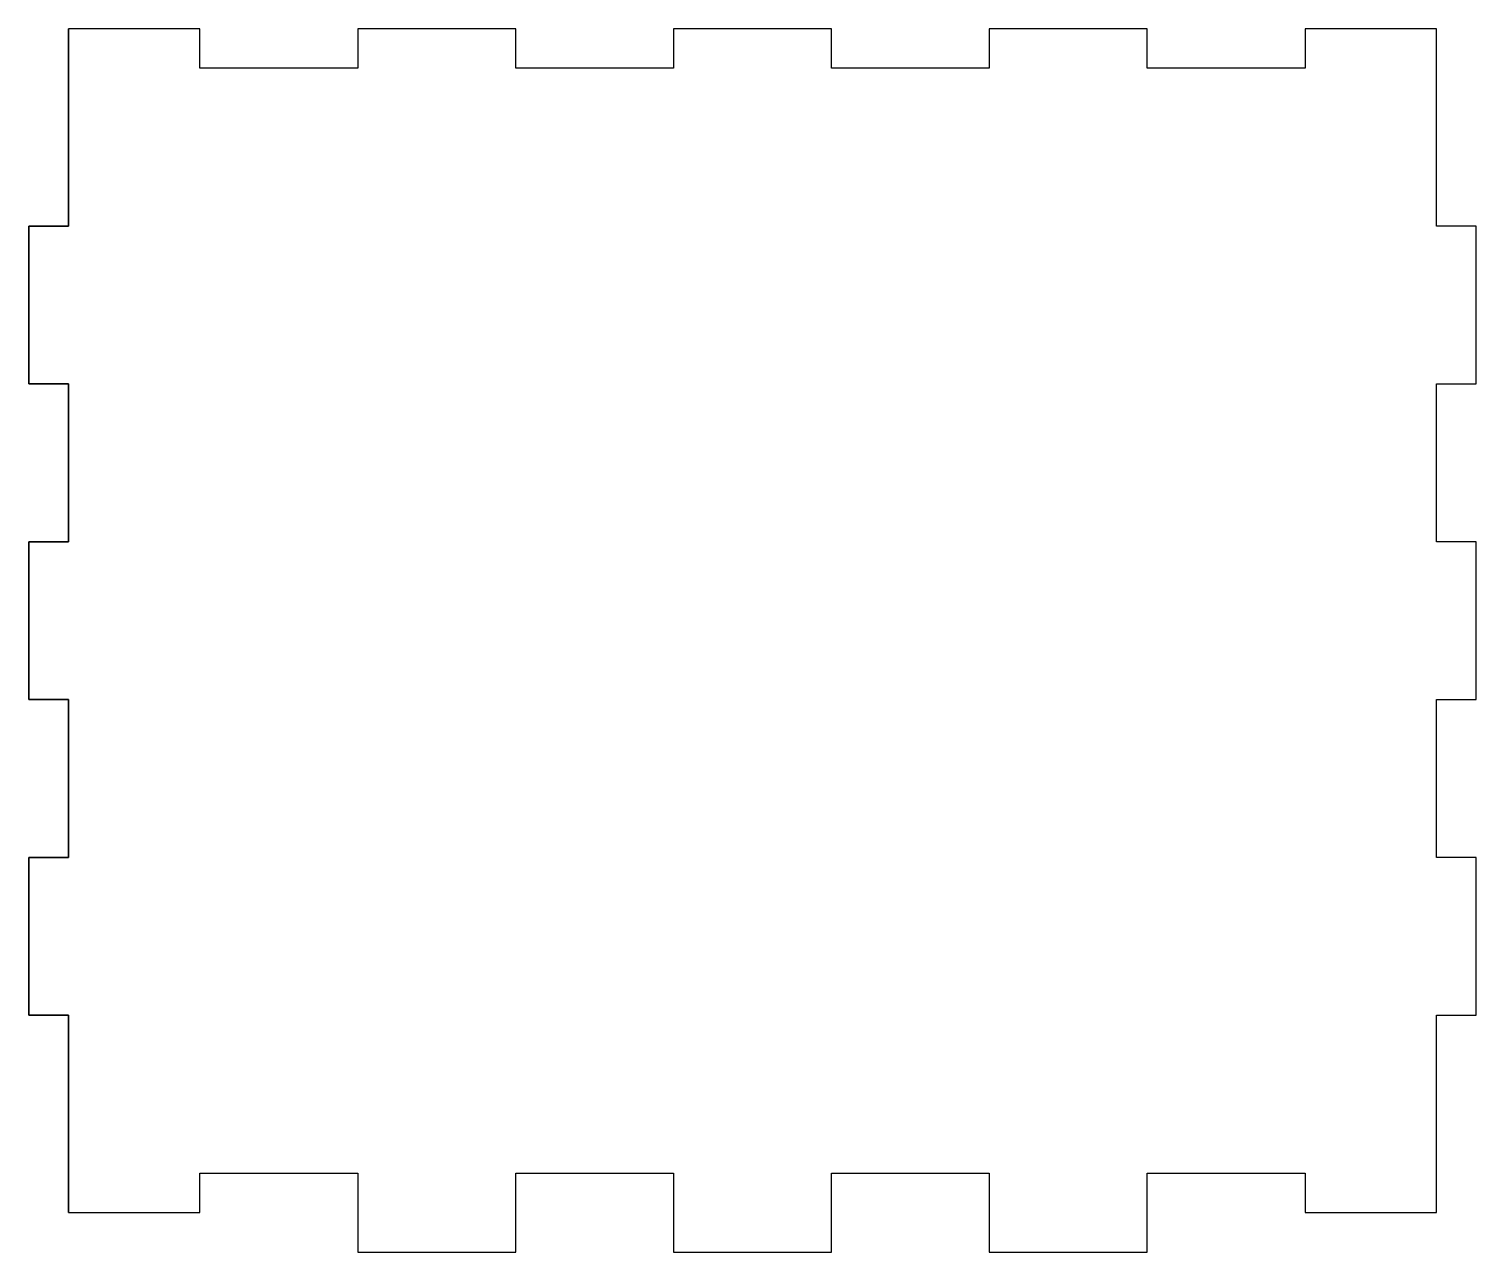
# Model space of a CAD drawing. Header units: millimetres. Extents: x 64 to 174, y 11 to 104.
import ezdxf

# ---------------------------------------------------------------- set-up
doc = ezdxf.new("R2010")
doc.units = ezdxf.units.MM
doc.header["$MEASUREMENT"] = 0
doc.layers.add('back_outsideCutPath', color=7, linetype='CONTINUOUS')
doc.layers.add('right_outsideCutPath', color=7, linetype='CONTINUOUS')

msp = doc.modelspace()

# ---------------------------------------------------------------- linework, layer by layer
at = {"layer": 'back_outsideCutPath'}
for p, q in [((66.97, 100.8), (66.97, 103.8)), ((66.97, 88.8), (66.97, 100.8)), ((63.97, 76.8), (63.97, 88.8)), ((63.97, 88.8), (66.97, 88.8)), ((66.97, 76.8), (63.97, 76.8)), ((66.97, 64.8), (66.97, 76.8)), ((63.97, 52.8), (63.97, 64.8)), ((63.97, 64.8), (66.97, 64.8)), ((66.97, 52.8), (63.97, 52.8)), ((66.97, 40.8), (66.97, 52.8)), ((63.97, 28.8), (63.97, 40.8)), ((63.97, 40.8), (66.97, 40.8)), ((66.97, 28.8), (63.97, 28.8)), ((66.97, 13.8), (66.97, 28.8))]:
    msp.add_line(p, q, dxfattribs=at)
at = {"layer": 'right_outsideCutPath'}
for p, q in [((66.97, 103.8), (66.97, 88.8)), ((76.97, 103.8), (66.97, 103.8)), ((76.97, 100.8), (76.97, 103.8)), ((100.97, 103.8), (88.97, 103.8)), ((88.97, 103.8), (88.97, 100.8)), ((100.97, 100.8), (100.97, 103.8)), ((124.97, 103.8), (112.97, 103.8)), ((112.97, 103.8), (112.97, 100.8)), ((124.97, 100.8), (124.97, 103.8)), ((148.97, 103.8), (136.97, 103.8)), ((136.97, 103.8), (136.97, 100.8)), ((148.97, 100.8), (148.97, 103.8)), ((170.97, 103.8), (160.97, 103.8)), ((160.97, 103.8), (160.97, 100.8)), ((170.97, 100.8), (170.97, 103.8)), ((88.97, 100.8), (76.97, 100.8)), ((112.97, 100.8), (100.97, 100.8)), ((136.97, 100.8), (124.97, 100.8)), ((160.97, 100.8), (148.97, 100.8)), ((170.97, 88.8), (170.97, 100.8)), ((66.97, 88.8), (63.97, 88.8)), ((63.97, 88.8), (63.97, 76.8)), ((173.97, 88.8), (170.97, 88.8)), ((173.97, 76.8), (173.97, 88.8)), ((63.97, 76.8), (66.97, 76.8)), ((66.97, 76.8), (66.97, 64.8)), ((170.97, 64.8), (170.97, 76.8)), ((170.97, 76.8), (173.97, 76.8)), ((66.97, 64.8), (63.97, 64.8)), ((63.97, 64.8), (63.97, 52.8)), ((173.97, 64.8), (170.97, 64.8)), ((173.97, 52.8), (173.97, 64.8)), ((63.97, 52.8), (66.97, 52.8)), ((66.97, 52.8), (66.97, 40.8)), ((170.97, 40.8), (170.97, 52.8)), ((170.97, 52.8), (173.97, 52.8)), ((66.97, 40.8), (63.97, 40.8)), ((63.97, 40.8), (63.97, 28.8)), ((173.97, 40.8), (170.97, 40.8)), ((173.97, 28.8), (173.97, 40.8)), ((63.97, 28.8), (66.97, 28.8)), ((66.97, 28.8), (66.97, 16.8)), ((170.97, 13.8), (170.97, 28.8)), ((170.97, 28.8), (173.97, 28.8)), ((66.97, 16.8), (66.97, 13.8)), ((76.97, 13.8), (76.97, 16.8)), ((76.97, 16.8), (88.97, 16.8)), ((88.97, 16.8), (88.97, 10.8)), ((100.97, 10.8), (100.97, 16.8)), ((100.97, 16.8), (112.97, 16.8)), ((112.97, 16.8), (112.97, 10.8)), ((124.97, 10.8), (124.97, 16.8)), ((124.97, 16.8), (136.97, 16.8)), ((136.97, 16.8), (136.97, 10.8)), ((148.97, 10.8), (148.97, 16.8)), ((148.97, 16.8), (160.97, 16.8)), ((160.97, 16.8), (160.97, 13.8)), ((66.97, 13.8), (76.97, 13.8)), ((160.97, 13.8), (170.97, 13.8)), ((88.97, 10.8), (100.97, 10.8)), ((112.97, 10.8), (124.97, 10.8)), ((136.97, 10.8), (148.97, 10.8))]:
    msp.add_line(p, q, dxfattribs=at)

doc.saveas('drawing.dxf')
